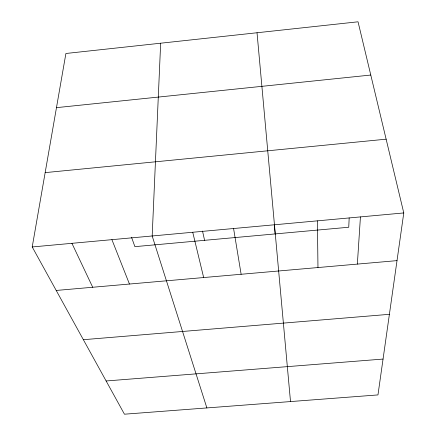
<?xml version="1.0" encoding="UTF-8"?>
<svg xmlns="http://www.w3.org/2000/svg" width="436" height="436" viewBox="0 0 436 436"><rect width="100%" height="100%" fill="white"/><g stroke="black" fill="none" stroke-linecap="round" stroke-linejoin="round"><path stroke-width="0.65" d="M160.661 43.208L152.175 235.974L206.877 407.933M349.176 217.924L348.751 227.243L134.893 246.651L131.519 237.206M357.357 264.096L360.436 216.905M403.78 212.937L377.968 394.918L124.451 414.2L32.22 246.956L65.901 53.486L358.043 21.8L403.78 212.937L32.22 246.956M56.473 107.648L370.785 75.041M45.164 172.623L386.133 139.182M56.206 290.452L397.016 260.63M83.363 339.699L389.403 314.318M106.128 380.977L383.053 359.068M71.924 243.321L92.71 287.259M111.91 239.658L129.454 284.043M192.734 232.257L203.661 277.547M202.517 231.047L204.588 240.329M233.582 228.519L241.13 274.271M257.027 32.755L290.507 401.572M274.288 224.475L275.138 233.925M317.419 220.845L317.969 267.546"/></g></svg>
